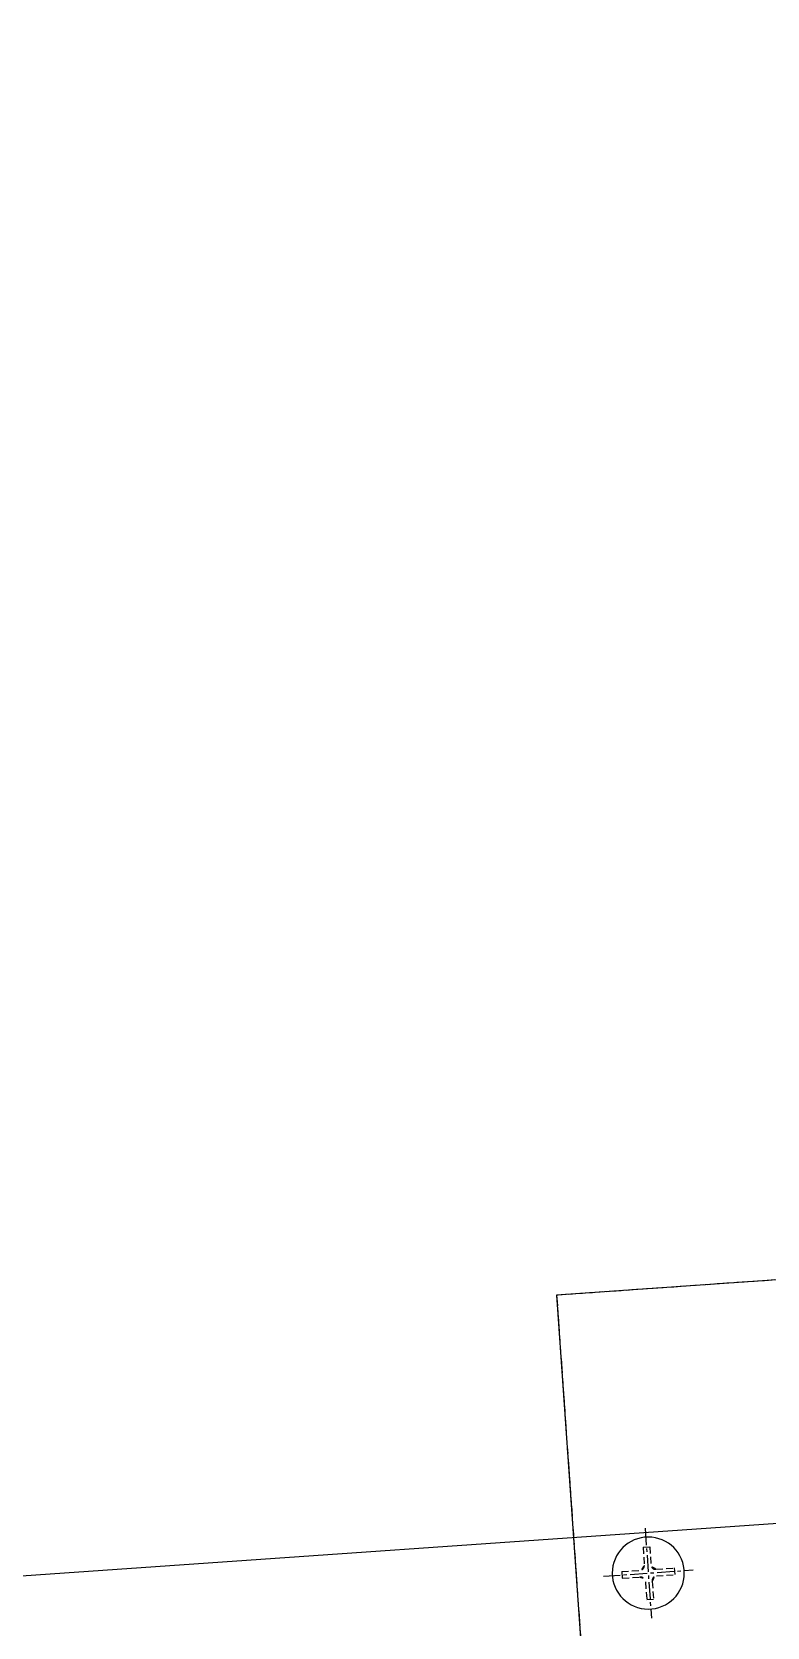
# Model space of a CAD drawing. Header units: millimetres. Extents: x 306 to 836129804, y -168137 to 818603917.
# Drawn here: x 834505810.1 to 834505891.8, y 818035457.3 to 818035634.5 of the extents above; entities that cross this region are included whole.
import ezdxf

# ---------------------------------------------------------------- set-up
doc = ezdxf.new("R2010")
doc.units = ezdxf.units.MM
doc.header["$LTSCALE"] = 3
for name, pattern in [('ACAD_ISO03W100', [30, 12, -18]), ('B0606', [0.7813, 0.39065, -0.39065]), ('CENTER', [2, 1.25, -0.25, 0.25, -0.25]), ('HIDDEN', [0.375, 0.25, -0.125])]:
    doc.linetypes.add(name, pattern=pattern)
for name, color, linetype in [('_LTC', 251, 'Continuous'), ('EXTRUSION-V', 251, 'Continuous'), ('HARDWARE', 8, 'Continuous'), ('HIDDEN', 8, 'HIDDEN')]:
    doc.layers.add(name, color=color, linetype=linetype)
doc.layers.add('Eva-New', color=1, linetype='ACAD_ISO03W100', lineweight=18)

# ---------------------------------------------------------------- blocks, each defined once
blk = doc.blocks.new('A$C3A5232DE')
at = {"layer": 'HARDWARE', "linetype": 'CENTER', "ltscale": 0.5}
for p, q in [((276.499994143378, 3.000001855194569), (276.499994143378, 13.00000185519457)), ((281.499994143378, 8.000001855194567), (271.499994143378, 8.000001855194567))]:
    blk.add_line(p, q, dxfattribs=at)
at = {"layer": 'HIDDEN'}
for p, q in [((307.999994143378, 40.00017619272693), (307.999994143378, 1.8551945686e-06)), ((276.8749960407149, 10.91630877205171), (276.1249960407149, 10.91630877205171)), ((276.1249960407149, 8.883264722768217), (276.1249960407149, 10.91630877205171)), ((276.8749960407149, 8.883264722768217), (276.8749960407149, 10.91630877205171)), ((273.5836909790523, 7.625003710389137), (273.5836909790523, 8.375003710389137)), ((275.5417350283824, 8.375003710389137), (273.5836909790523, 8.375003710389137)), ((275.5417350283824, 7.625003710389137), (273.5836909790523, 7.625003710389137)), ((279.4163011026103, 8.375003710389137), (277.3915614581201, 8.375003710389137)), ((279.4163011026103, 7.625003710389137), (277.3915614581201, 7.625003710389137)), ((279.4163011026103, 7.625003710389137), (279.4163011026103, 8.375003710389137)), ((276.1249960407149, 5.083698648726567), (276.1249960407149, 7.041742698056622)), ((276.8749960407149, 5.083698648726567), (276.8749960407149, 7.041742698056622)), ((276.8749960407149, 5.083698648726567), (276.1249960407149, 5.083698648726567)), ((307.999994143378, 1.8551945686e-06), (-5.8566220105e-06, 1.8551945686e-06))]:
    blk.add_line(p, q, dxfattribs=at)
at = {"layer": 'HIDDEN', "linetype": 'ByBlock'}
blk.add_lwpolyline([(307.9999960407148, 40.00017619272693), (307.9999960407148, 3.7103891373e-06), (-3.9592850953e-06, 3.7103891373e-06), (-3.9592850953e-06, 40.00017619294522)], dxfattribs=at)
at = {"layer": 'HIDDEN'}
blk.add_circle((276.4999960407149, 8.000003710389137), 4, dxfattribs=at)
for centre, radius, start, end in [((275.6017652489245, 8.894909898284823), 0.5233603650266645, 263.413591498167, 358.7250190659466), ((277.3428810129408, 8.842161141801625), 0.4696869717663248, 174.9794686932931, 275.949072823165), ((275.5417350283824, 7.041742698056622), 0.5832610123372833, 0, 90), ((277.4018465708941, 7.095515974098816), 0.5295876190769211, 91.11281039017034, 185.8277431600775)]:
    blk.add_arc(centre, radius, start, end, dxfattribs=at)
blk = doc.blocks.new('EWS3 double door')
at = {"layer": 'EXTRUSION-V'}
blk.add_line((-74753.21846675873, 21823.03984570503), (-74753.21846723557, 21448.95369505882), dxfattribs=at)
at = {"linetype": 'B0606', "xscale": -1, "rotation": 359.9999999999999}
blk.add_blockref('A$C3A5232DE', (-74472.21847057343, 21774.24247157574), dxfattribs=at)
at = {"xscale": -1, "rotation": 359.9999999999999}
blk.add_blockref('A$C3A5232DE', (-74472.21847045422, 21774.24247157574), dxfattribs=at)
blk = doc.blocks.new('FAC-00-0')
at = {"layer": '_LTC', "rotation": 273.9989084051782}
blk.add_blockref('EWS3 double door', (834489362.1380702, 817959377.5316525, -1.145783577793935e-06), dxfattribs=at)

msp = doc.modelspace()

# ---------------------------------------------------------------- block references
msp.add_blockref('FAC-00-0', (0, 0))

# ---------------------------------------------------------------- next in the draw order: hatches: boundary and pattern name
at = {"layer": 'Eva-New', "linetype": 'Continuous', "ltscale": 0.01}
h = msp.add_hatch(dxfattribs=at)
h.set_pattern_fill('ANSI31', color=8, scale=350, angle=4)
h.set_pattern_definition([(49, (0, 0), (-838.6710210225554, 729.0455959657013), [])])
edge = h.paths.add_edge_path()
edge.add_arc((834611513.5385946, 818068145.3264505), 14099.99999968531, 55.19002574308559, 154.5596091027724)
edge.add_line((834598780.7776825, 818074202.2893481), (834595240.3911003, 818066761.4558462))
edge.add_arc((834589822.417787, 818069339.3552195), 6000.000000233124, 273.9989064334658, 334.5546563119141, ccw=False)
edge.add_line((834590240.8423903, 818063353.9629304), (834585554.5350056, 818063026.3542768))
edge.add_arc((834584989.6617913, 818071106.6338656), 8099.999998867221, 264.220048196886, 273.9989064322582, ccw=False)
edge.add_line((834584173.925572, 818063047.8142), (834580415.7397891, 818063428.2282544))
edge.add_arc((834579106.5335116, 818050494.3201492), 12999.99999816069, 84.2200481985661, 93.99077919798958)
edge.add_line((834578201.7864021, 818063462.7985727), (834574221.9197499, 818063185.1428037))
edge.add_arc((834573731.4752913, 818070170.6889209), 7002.741628984699, 184.518270925359, 274.0160585979712, ccw=False)
edge.add_arc((834553791.0620614, 818068592.8452796), 13000.0000005708, 4.527501078735133, 25.16518805878682)
edge.add_line((834565557.174624, 818074120.828201), (834563375.7160238, 818078763.9842684))
edge.add_arc((834569692.9588658, 818081779.3520507), 6999.999999030279, 186.261998653722, 205.5162346975632, ccw=False)
edge.add_line((834562734.724241, 818081015.8267443), (834561851.4163579, 818093822.5155479))
edge.add_arc((834568795.7761757, 818094576.8707228), 6985.211880096444, 103.79340942041148, 186.1996435070692, ccw=False)
edge.add_line((834567130.3497419, 818101360.6410463), (834607738.9713905, 818104323.6446342))
edge.add_arc((834606780.3295362, 818117304.0183489), 13015.72495013958, 274.223807264846, 392.8596289379157)
edge.add_arc((834623587.3262396, 818128173.8785237), 6999.999999836902, 183.9989136523716, 212.9539425140163, ccw=False)
edge.add_line((834616604.3686309, 818127685.7156067), (834614554.4666462, 818157541.1841724))
edge.add_line((834614554.4666462, 818157541.1841724), (834608569.0701823, 818157122.7809477))
edge.add_line((834608569.0701823, 818157122.7809477), (834610618.9763948, 818127267.2902491))
edge.add_arc((834623587.3262378, 818128173.8785231), 12999.99999806346, 183.9989136508734, 212.8579348742854)
edge.add_arc((834606785.1724918, 818117301.6086594), 7012.974383020965, -85.87050168941721, 32.994913872568816, ccw=False)
edge.add_line((834607290.1835088, 818110306.8410742), (834542916.4285616, 818105772.5570611))
edge.add_line((834542916.4285616, 818105772.5570611), (834543332.168679, 818099784.931535))
edge.add_line((834543332.168679, 818099784.931535), (834548339.9487058, 818100139.6961751))
edge.add_arc((834548849.6206386, 818093135.5706489), 7022.644791367745, 1.917894415990986, 94.16192873604791, ccw=False)
edge.add_line((834555868.3314306, 818093370.5997602), (834556822.6031799, 818079614.5109141))
edge.add_arc((834565030.3921052, 818080333.9384184), 8239.258156901009, 185.0092761133849, 211.2767633085009)
edge.add_line((834557988.549832, 818076056.3418531), (834560014.6381451, 818071842.7746612))
edge.add_arc((834553704.8687762, 818068780.019501), 7013.81912084653, -83.41200971856142, 25.89188562423311, ccw=False)
edge.add_line((834554509.5567249, 818061812.5137804), (834511331.2743995, 818058806.1397856))
edge.add_arc((834510845.0625758, 818065789.233517), 6999.999999933733, 141.8798806352492, 273.9829049167347, ccw=False)
edge.add_arc((834495100.3448526, 818078140.8887452), 13011.48484009153, 321.889271565979, 363.9966433354928)
edge.add_line((834508080.187521, 818079047.7636253), (834507303.147802, 818090245.0026575))
edge.add_arc((834514286.1054543, 818090733.1649512), 6999.999999943095, 94.21783473311712, 183.9989085377374, ccw=False)
edge.add_line((834513771.2650272, 818097714.206373), (834514324.2611847, 818097754.9889383))
edge.add_line((834514324.2611847, 818097754.9889383), (834515094.2032907, 818097812.2750338))
edge.add_arc((834515888.7804214, 818090839.1162039), 7018.283043878132, 4.391191596629085, 96.50069787772958, ccw=False)
edge.add_line((834522886.4615402, 818091376.4762715), (834523318.1003574, 818085091.4654405))
edge.add_line((834523318.1003574, 818085091.4654405), (834529307.3396509, 818085510.1591995))
edge.add_line((834529307.3396509, 818085510.1591995), (834528870.5492542, 818091758.2633296))
edge.add_arc((834535853.5069062, 818092246.4256233), 6999.999999586337, 93.99890853307471, 183.9989085379415, ccw=False)
edge.add_line((834535365.3446131, 818099229.3832753), (834540639.8020831, 818099596.5330453))
edge.add_line((834540639.8020831, 818099596.5330453), (834540220.7704337, 818105616.323317))
edge.add_line((834540220.7704337, 818105616.323317), (834513376.0995728, 818103738.6078113))
edge.add_arc((834514284.2614373, 818090770.3680685), 13000.00000003277, 94.00586599802176, 183.991117880833)
edge.add_line((834501315.7883602, 818089865.5443004), (834502093.999344, 818078618.6765761))
edge.add_arc((834495110.6965383, 818078135.4768907), 7000.000000828009, -66.13857842422561, 3.9581909098961887, ccw=False)
edge.add_arc((834495110.6965395, 818078135.4768903), 6999.999999981786, 273.99870041279297, 293.8614215680351, ccw=False)
edge.add_line((834495598.8334678, 818071152.5174648), (834484038.0252761, 818070344.3705096))
edge.add_arc((834484944.5652856, 818057376.0172908), 12999.99999985473, 3.998699986240524, 93.99870041178127, ccw=False)
edge.add_line((834497912.918511, 818058282.557204), (834498850.7850932, 818044866.0656179))
edge.add_arc((834505832.5325971, 818045382.0451274), 7000.788031506466, 153.5175844556254, 184.2267069343446, ccw=False)
edge.add_arc((834505831.7802428, 818045382.3021698), 7000.000000506094, 93.9907792036035, 153.5167215738451, ccw=False)
edge.add_line((834505344.6087215, 818052365.3290147), (834578107.7560652, 818057441.656797))
edge.add_arc((834579012.5031768, 818044473.1783768), 12999.99999509848, 84.22004763743712, 93.99077920788699, ccw=False)
edge.add_line((834580321.7095807, 818057407.0864662), (834583663.296837, 818057068.8416442))
edge.add_arc((834584972.5032473, 818070002.7497832), 13000.00004509936, 264.2200476312211, 273.9989064308502)
edge.add_line((834585879.0898904, 818057034.399779), (834609493.5669917, 818058685.2319609))
edge.add_arc((834609981.7373167, 818051702.1557314), 7000.118848462731, -19.364931974248975, 93.99890643048622, ccw=False)
edge.add_arc((834628850.3650681, 818045070.4409646), 13000.00000042529, 160.6350680240969, 183.9989064535735)
edge.add_line((834615882.0151088, 818044163.8543195), (834619634.348526, 817990488.2644923))
edge.add_arc((834610656.2600935, 817989860.627584), 8999.999999519287, -86.01194112060227, 3.998906454734822, ccw=False)
edge.add_line((834611282.1972058, 817980882.4204844), (834602812.2813497, 817980291.9201078))
edge.add_line((834602812.2813497, 817980291.9201078), (834603230.7061716, 817974306.527834))
edge.add_line((834603230.7061716, 817974306.527834), (834611717.6719617, 817974898.2168859))
edge.add_arc((834612343.6090722, 817965920.0097858), 8999.999999977357, 3.8734655887747067, 93.98805886777768, ccw=False)
edge.add_line((834621323.0501077, 817966527.9889727), (834621688.4984579, 817961112.7419763))
edge.add_line((834621688.4984579, 817961112.7419763), (834627673.3989117, 817961529.9934386))
edge.add_line((834627673.3989117, 817961529.9934386), (834621867.801321, 818044576.6440177))
edge.add_arc((834628850.6858916, 818045064.8011855), 6999.926738671702, 160.627157224399, 183.9989083996896, ccw=False)
edge.add_arc((834609980.9204334, 818051699.8431354), 13002.36888268257, 340.6271572335476, 454.0111039654658)
edge.add_line((834609071.4073162, 818064670.3628802), (834607456.5171404, 818064557.3573512))
edge.add_arc((834607170.3486158, 818068550.9500543), 4003.832551789663, 155.6211224779758, 274.0986331619272, ccw=False)
edge.add_line((834603523.5142193, 818070203.6066998), (834604195.8682836, 818071618.3222857))
edge.add_arc((834611513.5386757, 818068145.3264558), 8100.000000027051, 54.14039305783359, 154.6107958035704, ccw=False)
edge.add_arc((834623873.9558088, 818085245.9413723), 13000.02232763516, 234.1403928659832, 234.163197705768)
edge.add_line((834616262.7220054, 818074706.9802988), (834619562.6153525, 818079722.129262))

doc.saveas('drawing.dxf')
